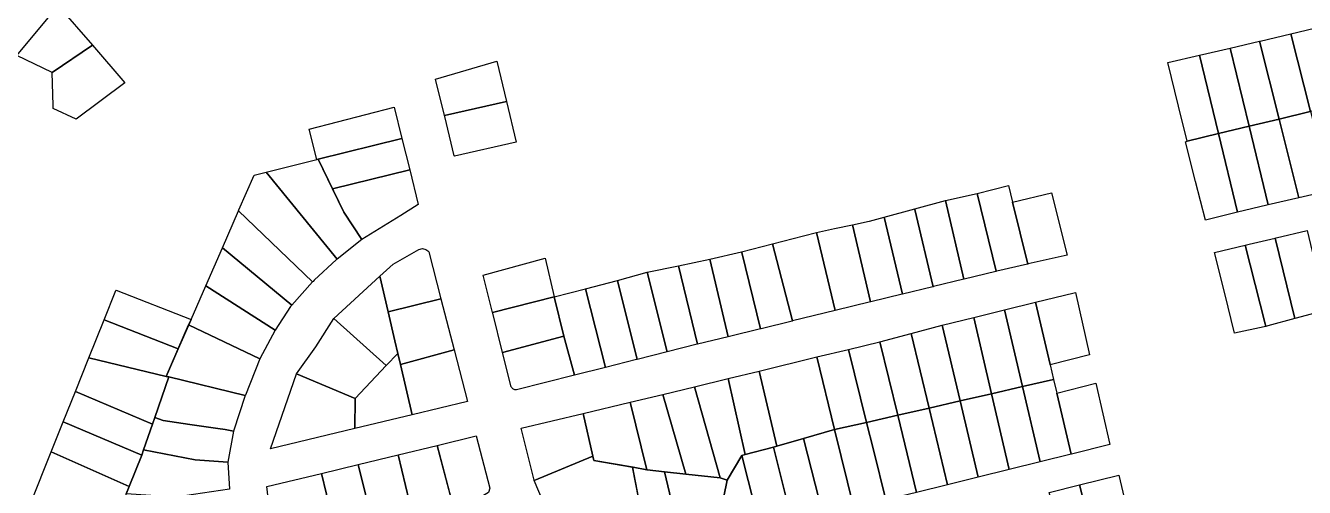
# Model space of a CAD drawing. Header units: millimetres. Extents: x 522658 to 553925, y 7796479 to 7820139.
# Drawn here: x 542794.7 to 543273.4, y 7803144.2 to 7803317.1 of the extents above; entities that cross this region are included whole.
import ezdxf

# ---------------------------------------------------------------- set-up
doc = ezdxf.new("R2010")
doc.units = ezdxf.units.MM
doc.layers.add('ZONA RESIDENCIAL 2 (ZR_2)', color=2, linetype='Continuous')

msp = doc.modelspace()

# ---------------------------------------------------------------- linework, layer by layer
at = {"layer": 'ZONA RESIDENCIAL 2 (ZR_2)'}
for points in [[(542804.69, 7803299.48), (542791.4, 7803305.89), (542806.91, 7803324.49), (542819.74, 7803309.7), (542804.69, 7803299.48)], [(543263.92, 7803282.09), (543256.64, 7803311.19), (543256.83, 7803311.23), (543268.36, 7803314.01), (543275.71, 7803284.91), (543275.56, 7803284.88), (543263.92, 7803282.09)], [(543275.71, 7803284.91), (543268.36, 7803314.01), (543280.25, 7803316.87), (543287.66, 7803287.75), (543275.71, 7803284.91)], [(542831.89, 7803295.67), (542813.57, 7803282.08), (542804.97, 7803286.08), (542804.96, 7803287.12), (542804.69, 7803299.48), (542819.74, 7803309.7), (542831.89, 7803295.67)], [(543241.21, 7803276.63), (543234.13, 7803305.95), (543245.66, 7803308.63), (543252.75, 7803279.41), (543241.21, 7803276.63)], [(543252.75, 7803279.41), (543245.66, 7803308.63), (543256.64, 7803311.19), (543263.92, 7803282.09), (543252.75, 7803279.41)], [(542948.16, 7803296.99), (542971.05, 7803303.7), (542974.67, 7803288.62), (542951.47, 7803283.42), (542948.16, 7803296.99)], [(543229.49, 7803273.74), (543226.29, 7803286.87), (543222.32, 7803303.2), (543234.13, 7803305.95), (543241.21, 7803276.63), (543229.49, 7803273.74)], [(542900.87, 7803278.26), (542932.69, 7803286.54), (542935.58, 7803274.84), (542903.67, 7803266.92), (542900.87, 7803278.26)], [(542951.47, 7803283.42), (542974.67, 7803288.62), (542978.33, 7803273.39), (542955.19, 7803268.21), (542955.17, 7803268.29), (542951.56, 7803283.06), (542951.47, 7803283.42)], [(543271.3, 7803252.61), (543263.92, 7803282.09), (543275.56, 7803284.88), (543275.71, 7803284.91), (543283.17, 7803255.36), (543271.3, 7803252.61)], [(543259.89, 7803249.97), (543252.75, 7803279.41), (543263.92, 7803282.09), (543271.3, 7803252.61), (543259.89, 7803249.97)], [(543236.34, 7803244.3), (543232.65, 7803258.71), (543228.84, 7803273.58), (543229.49, 7803273.74), (543241.21, 7803276.63), (543248.31, 7803247.19), (543236.34, 7803244.3)], [(543248.31, 7803247.19), (543241.21, 7803276.63), (543252.75, 7803279.41), (543259.89, 7803249.97), (543259.37, 7803249.85), (543248.31, 7803247.19)], [(542938.47, 7803263.1), (542909.58, 7803255.93), (542904.23, 7803267.06), (542935.58, 7803274.84), (542938.47, 7803263.1)], [(542920.52, 7803237.06), (542911.29, 7803229.69), (542884.71, 7803262.21), (542904.23, 7803267.06), (542913.75, 7803247.27), (542920.52, 7803237.06)], [(542902.14, 7803221.16), (542874.41, 7803247.72), (542874.56, 7803248.07), (542880.27, 7803261.11), (542884.71, 7803262.21), (542911.29, 7803229.69), (542911.03, 7803229.48), (542902.73, 7803221.74), (542902.3, 7803221.34), (542902.14, 7803221.16)], [(542909.58, 7803255.93), (542938.47, 7803263.1), (542941.66, 7803250.15), (542935.15, 7803245.97), (542920.52, 7803237.06), (542913.75, 7803247.27), (542909.58, 7803255.93)], [(543164.15, 7803251.03), (543169.86, 7803227.82), (543169.74, 7803227.79), (543158.31, 7803225.19), (543158.03, 7803225.12), (543150.95, 7803254.22), (543162.62, 7803257.25), (543164.15, 7803251.03)], [(543127.51, 7803248.5), (543139.02, 7803251.65), (543145.9, 7803222.16), (543134.56, 7803219.4), (543134.38, 7803219.35), (543127.59, 7803248.18), (543127.51, 7803248.5)], [(543139.02, 7803251.65), (543150.95, 7803254.22), (543158.03, 7803225.12), (543157.84, 7803225.08), (543146.04, 7803222.2), (543145.9, 7803222.16), (543139.02, 7803251.65)], [(543184.56, 7803231.16), (543169.99, 7803227.85), (543169.86, 7803227.82), (543164.15, 7803251.03), (543178.69, 7803254.45), (543184.56, 7803231.16)], [(542902.14, 7803221.16), (542894.37, 7803212.48), (542868.35, 7803233.89), (542874.41, 7803247.72), (542902.14, 7803221.16)], [(543122.92, 7803216.56), (543116.02, 7803245.36), (543127.51, 7803248.5), (543127.59, 7803248.18), (543134.38, 7803219.35), (543134.28, 7803219.33), (543122.92, 7803216.56)], [(543111.01, 7803213.65), (543097.78, 7803210.42), (543090.77, 7803239.65), (543097.47, 7803241.08), (543104.17, 7803242.51), (543111.01, 7803213.65)], [(543122.92, 7803216.56), (543122.81, 7803216.53), (543111.08, 7803213.67), (543111.01, 7803213.65), (543104.17, 7803242.51), (543110.51, 7803243.86), (543110.65, 7803243.89), (543116.02, 7803245.36), (543122.92, 7803216.56)], [(543097.78, 7803210.42), (543081.76, 7803206.51), (543074.29, 7803235.39), (543085.94, 7803238.4), (543090.77, 7803239.65), (543097.78, 7803210.42)], [(543252.68, 7803235.23), (543262.45, 7803237.56), (543269.83, 7803207.47), (543259.65, 7803204.68), (543258.95, 7803204.49), (543258.7, 7803205.47), (543251.27, 7803234.89), (543252.68, 7803235.23)], [(543269.83, 7803207.47), (543262.45, 7803237.56), (543262.82, 7803237.65), (543274.39, 7803240.41), (543281.59, 7803210.56), (543269.83, 7803207.47)], [(542894.37, 7803212.48), (542893.9, 7803211.95), (542888.15, 7803203.09), (542862.13, 7803219.68), (542868.35, 7803233.89), (542894.37, 7803212.48)], [(542950.17, 7803214.79), (542930.37, 7803209.98), (542927.24, 7803223.33), (542932.27, 7803227.83), (542941.93, 7803233.25), (542942.35, 7803233.43), (542942.79, 7803233.54), (542943.24, 7803233.58), (542943.69, 7803233.55), (542944.13, 7803233.45), (542944.55, 7803233.29), (542944.94, 7803233.05), (542945.29, 7803232.76), (542945.59, 7803232.42), (542950.17, 7803214.79)], [(543050.84, 7803229.65), (543062.7, 7803232.39), (543062.77, 7803232.11), (543069.83, 7803203.6), (543058.17, 7803200.75), (543057.63, 7803200.62), (543050.84, 7803229.65)], [(543062.7, 7803232.39), (543074.29, 7803235.39), (543081.76, 7803206.51), (543081.58, 7803206.47), (543069.98, 7803203.64), (543069.83, 7803203.6), (543062.77, 7803232.11), (543062.7, 7803232.39)], [(543243.6, 7803216.77), (543239.79, 7803232.15), (543251.27, 7803234.89), (543258.7, 7803205.47), (543258.95, 7803204.49), (543258.27, 7803204.34), (543247.28, 7803201.94), (543243.6, 7803216.77)], [(542992.56, 7803215.61), (542969.49, 7803209.73), (542965.99, 7803223.69), (542989.16, 7803230), (542992.56, 7803215.61)], [(543027.41, 7803224.8), (543039.04, 7803227.21), (543046.25, 7803197.84), (543046.13, 7803197.81), (543034.9, 7803194.98), (543027.41, 7803224.8)], [(543039.04, 7803227.21), (543050.84, 7803229.65), (543057.63, 7803200.62), (543046.25, 7803197.84), (543039.04, 7803227.21)], [(542930.37, 7803209.98), (542932.92, 7803199.08), (542934.02, 7803194.4), (542929.69, 7803189.8), (542910.07, 7803207.42), (542927.24, 7803223.33), (542930.37, 7803209.98)], [(543016.22, 7803221.63), (543027.41, 7803224.8), (543034.9, 7803194.98), (543034.8, 7803194.96), (543023.62, 7803192.14), (543016.22, 7803221.63)], [(542851.83, 7803196.15), (542824.13, 7803206.97), (542828.5, 7803217.87), (542828.57, 7803218.05), (542856.62, 7803207.09), (542851.83, 7803196.15)], [(542888.15, 7803203.09), (542882.39, 7803192.37), (542855.72, 7803205.04), (542856.62, 7803207.09), (542862.13, 7803219.68), (542888.15, 7803203.09)], [(543011.72, 7803189.15), (543000.16, 7803186.24), (542996.16, 7803200.81), (542992.56, 7803215.61), (543004.32, 7803218.6), (543011.72, 7803189.15)], [(543004.32, 7803218.6), (543016.22, 7803221.63), (543023.62, 7803192.14), (543023.41, 7803192.09), (543011.72, 7803189.15), (543004.32, 7803218.6)], [(542955.12, 7803195.74), (542934.99, 7803190.26), (542934.02, 7803194.4), (542932.92, 7803199.08), (542930.37, 7803209.98), (542950.17, 7803214.79), (542955.12, 7803195.74)], [(542996.16, 7803200.81), (542973.25, 7803194.75), (542969.56, 7803209.46), (542969.49, 7803209.73), (542992.56, 7803215.61), (542996.16, 7803200.81)], [(543179.49, 7803184.62), (543167.82, 7803181.94), (543161.08, 7803210.66), (543172.69, 7803213.5), (543178.16, 7803190.27), (543178.2, 7803190.1), (543179.49, 7803184.62)], [(543192.96, 7803193.82), (543178.2, 7803190.1), (543178.16, 7803190.27), (543172.69, 7803213.5), (543187.19, 7803217.04), (543187.26, 7803217.06), (543187.73, 7803217.18), (543192.96, 7803193.82)], [(543167.82, 7803181.94), (543156.28, 7803179.29), (543149.59, 7803207.85), (543161.08, 7803210.66), (543167.82, 7803181.94)], [(542851.83, 7803196.15), (542847.3, 7803185.79), (542818.41, 7803192.72), (542824.13, 7803206.97), (542851.83, 7803196.15)], [(542876.93, 7803178.68), (542848.24, 7803185.56), (542847.3, 7803185.79), (542855.72, 7803205.04), (542882.39, 7803192.37), (542876.97, 7803178.81), (542876.93, 7803178.68)], [(542929.69, 7803189.8), (542918.09, 7803177.46), (542896.06, 7803186.74), (542903.35, 7803196.88), (542910.07, 7803207.42), (542929.69, 7803189.8)], [(543126.15, 7803201.87), (543137.85, 7803204.98), (543144.52, 7803176.6), (543132.88, 7803173.94), (543126.15, 7803201.87)], [(543156.28, 7803179.29), (543144.52, 7803176.6), (543137.85, 7803204.98), (543149.59, 7803207.85), (543156.28, 7803179.29)], [(543000.16, 7803186.24), (542978.46, 7803180.79), (542978.16, 7803180.77), (542977.86, 7803180.79), (542977.57, 7803180.87), (542977.3, 7803180.99), (542977.05, 7803181.15), (542976.82, 7803181.35), (542976.64, 7803181.59), (542976.49, 7803181.85), (542973.25, 7803194.75), (542996.16, 7803200.81), (543000.16, 7803186.24)], [(543102.77, 7803195.84), (543114.42, 7803198.77), (543121.15, 7803171.25), (543109.51, 7803168.59), (543102.77, 7803195.84)], [(543114.42, 7803198.77), (543126.14, 7803201.87), (543132.88, 7803173.94), (543121.15, 7803171.25), (543114.42, 7803198.77)], [(542934.99, 7803190.26), (542939.4, 7803171.43), (542917.99, 7803166.3), (542918.09, 7803177.46), (542929.69, 7803189.8), (542934.02, 7803194.4), (542934.99, 7803190.26)], [(542934.99, 7803190.26), (542955.12, 7803195.74), (542960.14, 7803176.41), (542939.4, 7803171.43), (542934.99, 7803190.26)], [(543090.82, 7803193.07), (543102.77, 7803195.84), (543109.51, 7803168.59), (543097.55, 7803165.86), (543090.82, 7803193.07)], [(542847.3, 7803185.79), (542848.24, 7803185.56), (542843.02, 7803170.37), (542842.19, 7803167.95), (542813.37, 7803180.17), (542818.41, 7803192.72), (542847.3, 7803185.79)], [(543069.33, 7803187.8), (543090.82, 7803193.07), (543097.55, 7803165.86), (543085.94, 7803162.56), (543075.88, 7803159.71), (543069.33, 7803187.8)], [(542872.47, 7803165.25), (542869.42, 7803165.91), (542866.64, 7803166.31), (542856.12, 7803167.83), (542846.2, 7803169.28), (542843.02, 7803170.37), (542848.24, 7803185.56), (542876.93, 7803178.68), (542872.47, 7803165.25)], [(542918.09, 7803177.46), (542917.99, 7803166.3), (542886.41, 7803158.72), (542896.06, 7803186.74), (542918.09, 7803177.46)], [(543054.66, 7803147.8), (543045.09, 7803181.9), (543057.72, 7803184.98), (543064.03, 7803156.56), (543062.74, 7803156.22), (543057.26, 7803147), (543054.66, 7803147.8)], [(543057.72, 7803184.98), (543069.33, 7803187.8), (543075.88, 7803159.71), (543074.61, 7803159.36), (543064.03, 7803156.56), (543057.72, 7803184.98)], [(543167.82, 7803181.94), (543179.49, 7803184.62), (543180.58, 7803180), (543180.7, 7803179.48), (543186.08, 7803156.67), (543174.43, 7803153.79), (543167.82, 7803181.94)], [(542842.19, 7803167.95), (542838.88, 7803158.3), (542838.2, 7803156.31), (542808.8, 7803168.78), (542813.37, 7803180.17), (542842.19, 7803167.95)], [(543054.66, 7803147.8), (543041.82, 7803149.25), (543033.17, 7803179.04), (543045.09, 7803181.9), (543054.66, 7803147.8)], [(543144.52, 7803176.6), (543156.28, 7803179.29), (543162.92, 7803150.95), (543151.22, 7803148.06), (543144.52, 7803176.6)], [(543156.28, 7803179.29), (543167.82, 7803181.94), (543174.43, 7803153.79), (543162.92, 7803150.95), (543156.28, 7803179.29)], [(543200.52, 7803160.24), (543186.16, 7803156.69), (543186.08, 7803156.67), (543180.7, 7803179.49), (543195.37, 7803183.26), (543200.52, 7803160.24)], [(543027.18, 7803150.86), (543022.08, 7803151.76), (543007.44, 7803154.33), (543007.08, 7803155.91), (543003.39, 7803171.91), (543020.96, 7803176.12), (543027.18, 7803150.86)], [(543041.82, 7803149.25), (543033.89, 7803150.12), (543027.35, 7803150.83), (543027.18, 7803150.86), (543020.96, 7803176.12), (543033.17, 7803179.04), (543041.82, 7803149.25)], [(543132.88, 7803173.94), (543144.52, 7803176.6), (543151.22, 7803148.06), (543139.79, 7803145.24), (543132.88, 7803173.94)], [(542872.47, 7803165.25), (542870.42, 7803153.68), (542858.17, 7803154.6), (542838.88, 7803158.3), (542842.19, 7803167.95), (542843.02, 7803170.37), (542846.2, 7803169.28), (542856.12, 7803167.83), (542866.64, 7803166.31), (542869.42, 7803165.91), (542872.47, 7803165.25)], [(543007.08, 7803155.91), (542985.08, 7803146.86), (542985.02, 7803147.01), (542980.18, 7803166.35), (543003.39, 7803171.91), (543007.08, 7803155.91)], [(543109.51, 7803168.59), (543121.15, 7803171.25), (543128.21, 7803142.38), (543116.7, 7803139.54), (543112.06, 7803158.28), (543109.51, 7803168.59)], [(543121.15, 7803171.25), (543132.88, 7803173.94), (543139.79, 7803145.24), (543128.21, 7803142.38), (543121.15, 7803171.25)], [(542833.44, 7803144.53), (542804.28, 7803157.51), (542808.8, 7803168.78), (542838.2, 7803156.31), (542833.44, 7803144.53)], [(543093.25, 7803133.75), (543085.94, 7803162.56), (543097.55, 7803165.86), (543097.65, 7803165.45), (543104.78, 7803136.59), (543093.33, 7803133.77), (543093.25, 7803133.75)], [(543097.55, 7803165.86), (543109.51, 7803168.59), (543112.06, 7803158.28), (543116.7, 7803139.54), (543104.78, 7803136.59), (543097.65, 7803165.45), (543097.55, 7803165.86)], [(542968.42, 7803143.95), (542967.91, 7803142.3), (542960.22, 7803137.76), (542960.02, 7803138.07), (542955.31, 7803135.01), (542948.75, 7803159.98), (542963.29, 7803163.5), (542968.42, 7803143.95)], [(543081.74, 7803130.91), (543074.61, 7803159.36), (543075.88, 7803159.71), (543085.94, 7803162.56), (543093.25, 7803133.75), (543092.93, 7803133.67), (543081.74, 7803130.91)], [(542833.44, 7803144.53), (542831.46, 7803139.63), (542796.65, 7803138.48), (542804.28, 7803157.51), (542833.44, 7803144.53)], [(542870.98, 7803143.55), (542850.85, 7803140.62), (542832.33, 7803141.78), (542833.44, 7803144.53), (542838.2, 7803156.31), (542838.88, 7803158.3), (542858.17, 7803154.6), (542870.42, 7803153.68), (542870.98, 7803143.55)], [(542939.66, 7803133.54), (542924.75, 7803130.09), (542919.2, 7803152.82), (542934.12, 7803156.44), (542939.66, 7803133.54)], [(542954.78, 7803137.04), (542939.66, 7803133.54), (542934.12, 7803156.44), (542948.75, 7803159.98), (542954.78, 7803137.04)], [(543024.05, 7803140.76), (542990.98, 7803132.98), (542985.08, 7803146.86), (543007.08, 7803155.91), (543007.44, 7803154.33), (543021.91, 7803151.79), (543024.05, 7803140.76)], [(543052.62, 7803123.72), (543057.26, 7803147), (543062.74, 7803156.22), (543069.77, 7803128.63), (543069.93, 7803128), (543070.03, 7803127.69), (543052.53, 7803123.26), (543052.62, 7803123.72)], [(543081.74, 7803130.91), (543081.64, 7803130.88), (543070.03, 7803127.69), (543069.93, 7803128), (543069.77, 7803128.63), (543062.74, 7803156.22), (543064.03, 7803156.56), (543074.61, 7803159.36), (543081.74, 7803130.91)], [(542924.75, 7803130.09), (542911.08, 7803126.25), (542905.45, 7803149.49), (542919.2, 7803152.82), (542924.75, 7803130.09)], [(543028.58, 7803117.39), (543021.91, 7803151.79), (543022.08, 7803151.76), (543027.18, 7803150.86), (543027.35, 7803150.83), (543033.89, 7803150.12), (543040.9, 7803120.82), (543040.97, 7803120.59), (543028.58, 7803117.39)], [(542911.08, 7803126.25), (542889.82, 7803120.09), (542886.57, 7803131.43), (542886.4, 7803132.92), (542884.97, 7803144.53), (542905.45, 7803149.49), (542911.08, 7803126.25)], [(543033.89, 7803150.12), (543041.82, 7803149.25), (543054.66, 7803147.8), (543057.26, 7803147), (543052.62, 7803123.72), (543052.53, 7803123.26), (543040.97, 7803120.59), (543040.9, 7803120.82), (543033.89, 7803150.12)], [(543209.44, 7803125.44), (543195.23, 7803121.88), (543189.19, 7803145.15), (543203.92, 7803148.77), (543209.44, 7803125.44)], [(543195.23, 7803121.88), (543196.83, 7803115.74), (543185.41, 7803113), (543177.79, 7803142.35), (543189.19, 7803145.15), (543195.23, 7803121.88)]]:
    msp.add_lwpolyline(points, close=True, dxfattribs=at)

doc.saveas('drawing.dxf')
